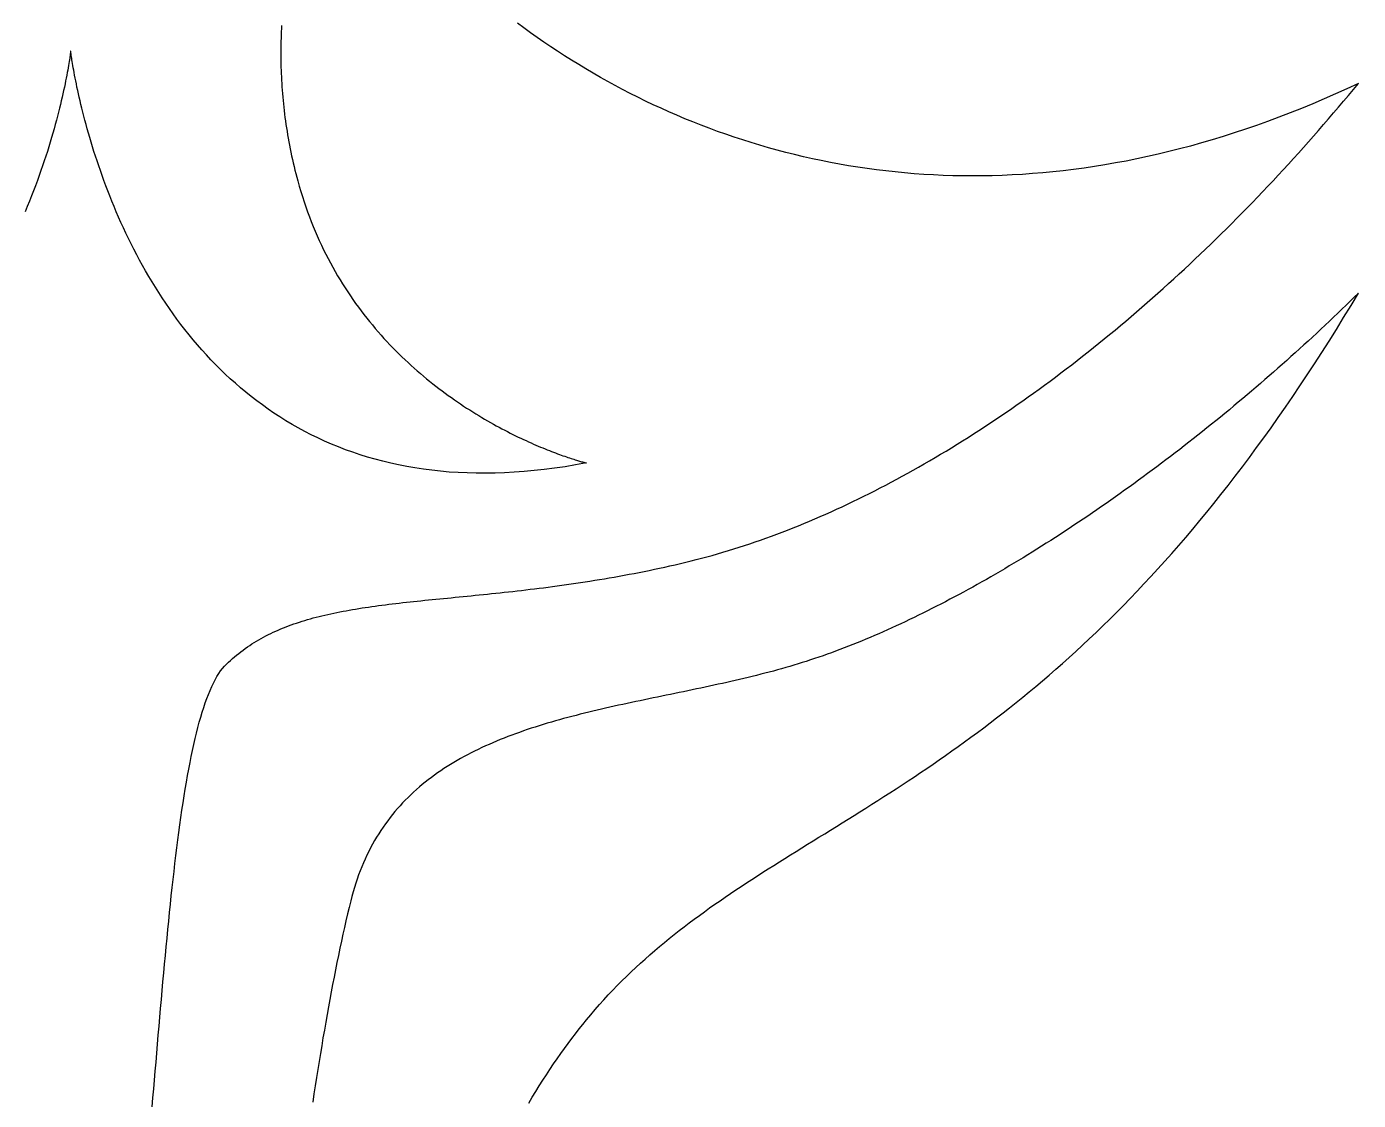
# Model space of a CAD drawing. Extents: x 5 to 105, y 2 to 136.
# Drawn here: x 54.73 to 63.17, y 46.99 to 53.8 of the extents above; entities that cross this region are included whole.
import ezdxf

# ---------------------------------------------------------------- set-up
doc = ezdxf.new("R2010")
doc.units = 0
doc.layers.get('0').update_dxf_attribs({"linetype": 'CONTINUOUS'})

msp = doc.modelspace()

# ---------------------------------------------------------------- linework, layer by layer
at = {"color": 7}
msp.add_lwpolyline([(63.1709, 52.1108), (63.1709, 52.1108)], close=True, dxfattribs=at)
for points in [[(56.3442, 53.8081, 0), (56.3431, 53.7883, 0), (56.3422, 53.7684, 0), (56.3414, 53.7484, 0), (56.3407, 53.7284, 0), (56.3401, 53.7082, 0), (56.3397, 53.688, 0), (56.3394, 53.6678, 0), (56.3392, 53.6474, 0), (56.3391, 53.627, 0), (56.3392, 53.6064, 0), (56.3394, 53.5859, 0), (56.3398, 53.5652, 0), (56.3403, 53.5445, 0), (56.3409, 53.5237, 0), (56.3417, 53.5028, 0), (56.3426, 53.4818, 0), (56.3437, 53.4608, 0), (56.3449, 53.4397, 0), (56.3463, 53.4185, 0), (56.3478, 53.3973, 0), (56.3495, 53.376, 0), (56.3513, 53.3546, 0), (56.3533, 53.3332, 0), (56.3555, 53.3117, 0), (56.3578, 53.2901, 0), (56.3602, 53.2685, 0), (56.3629, 53.2468, 0), (56.3657, 53.2251, 0), (56.3686, 53.2032, 0), (56.3718, 53.1814, 0), (56.3751, 53.1594, 0), (56.3786, 53.1374, 0), (56.3822, 53.1154, 0), (56.386, 53.0933, 0), (56.3901, 53.0711, 0), (56.3942, 53.0489, 0), (56.3986, 53.0266, 0), (56.4032, 53.0043, 0), (56.4079, 52.9819, 0), (56.4128, 52.9594, 0), (56.4179, 52.9369, 0), (56.4232, 52.9144, 0), (56.4287, 52.8918, 0), (56.4344, 52.8691, 0), (56.4403, 52.8464, 0), (56.4464, 52.8237, 0)], [(63.1707, 53.4406, 0), (63.098, 53.4067, 0), (63.0255, 53.3738, 0), (62.9532, 53.3421, 0), (62.8812, 53.3115, 0), (62.8095, 53.2819, 0), (62.738, 53.2534, 0), (62.6668, 53.226, 0), (62.5958, 53.1997, 0), (62.5251, 53.1743, 0), (62.4547, 53.1501, 0), (62.3845, 53.1268, 0), (62.3146, 53.1046, 0), (62.245, 53.0834, 0), (62.1756, 53.0632, 0), (62.1066, 53.0439, 0), (62.0378, 53.0257, 0), (61.9693, 53.0085, 0), (61.901, 52.9922, 0), (61.8331, 52.9768, 0), (61.7654, 52.9625, 0), (61.6981, 52.949, 0), (61.631, 52.9365, 0), (61.5642, 52.9249, 0), (61.4977, 52.9143, 0), (61.4315, 52.9045, 0), (61.3657, 52.8956, 0), (61.3001, 52.8877, 0), (61.2348, 52.8806, 0), (61.1698, 52.8743, 0), (61.1052, 52.869, 0), (61.0409, 52.8645, 0), (60.9768, 52.8608, 0), (60.9131, 52.858, 0), (60.8497, 52.856, 0), (60.7867, 52.8548, 0), (60.7239, 52.8544, 0), (60.6615, 52.8548, 0), (60.5994, 52.856, 0), (60.5377, 52.858, 0), (60.4763, 52.8608, 0), (60.4152, 52.8644, 0), (60.3544, 52.8687, 0), (60.294, 52.8737, 0), (60.234, 52.8795, 0), (60.1742, 52.886, 0), (60.1149, 52.8932, 0), (60.0558, 52.9012, 0), (59.9972, 52.9098, 0), (59.9389, 52.9192, 0), (59.8809, 52.9292, 0), (59.8233, 52.9399, 0), (59.766, 52.9513, 0), (59.7092, 52.9634, 0), (59.6527, 52.9761, 0), (59.5965, 52.9894, 0), (59.5407, 53.0034, 0), (59.4853, 53.018, 0), (59.4303, 53.0332, 0), (59.3756, 53.049, 0), (59.3214, 53.0654, 0), (59.2675, 53.0824, 0), (59.214, 53.1, 0), (59.1608, 53.1182, 0), (59.1081, 53.1369, 0), (59.0558, 53.1562, 0), (59.0038, 53.176, 0), (58.9522, 53.1964, 0), (58.9011, 53.2172, 0), (58.8503, 53.2387, 0), (58.8, 53.2606, 0), (58.75, 53.283, 0), (58.7005, 53.3059, 0), (58.6513, 53.3293, 0), (58.6026, 53.3532, 0), (58.5543, 53.3775, 0), (58.5064, 53.4023, 0), (58.4589, 53.4276, 0), (58.4118, 53.4533, 0), (58.3652, 53.4794, 0), (58.3189, 53.506, 0), (58.2731, 53.5329, 0), (58.2278, 53.5603, 0), (58.1828, 53.588, 0), (58.1383, 53.6162, 0), (58.0943, 53.6447, 0), (58.0507, 53.6736, 0), (58.0075, 53.7029, 0), (57.9647, 53.7325, 0), (57.9224, 53.7625, 0), (57.8806, 53.7927, 0), (57.8392, 53.8234, 0)], [(55.0069, 53.6462, 0), (55.0069, 53.6456, 0), (55.0066, 53.6439, 0), (55.0063, 53.641, 0), (55.0058, 53.637, 0), (55.0051, 53.6319, 0), (55.0042, 53.6257, 0), (55.0032, 53.6185, 0), (55.002, 53.6102, 0), (55.0006, 53.601, 0), (54.999, 53.5907, 0), (54.9972, 53.5794, 0), (54.9952, 53.5672, 0), (54.993, 53.5541, 0), (54.9905, 53.54, 0), (54.9879, 53.525, 0), (54.985, 53.5092, 0), (54.9818, 53.4925, 0), (54.9785, 53.475, 0), (54.9748, 53.4567, 0), (54.971, 53.4375, 0), (54.9668, 53.4176, 0), (54.9624, 53.3969, 0), (54.9577, 53.3755, 0), (54.9527, 53.3534, 0), (54.9474, 53.3306, 0), (54.9419, 53.3072, 0), (54.936, 53.283, 0), (54.9298, 53.2583, 0), (54.9233, 53.2329, 0), (54.9165, 53.2069, 0), (54.9094, 53.1804, 0), (54.9019, 53.1533, 0), (54.8941, 53.1256, 0), (54.8859, 53.0975, 0), (54.8774, 53.0689, 0), (54.8685, 53.0398, 0), (54.8593, 53.0102, 0), (54.8497, 52.9802, 0), (54.8397, 52.9498, 0), (54.8293, 52.919, 0), (54.8185, 52.8879, 0), (54.8074, 52.8563, 0), (54.7958, 52.8245, 0), (54.7838, 52.7924, 0), (54.7715, 52.7599, 0), (54.7586, 52.7272, 0), (54.7454, 52.6942, 0), (54.7317, 52.661, 0), (54.7176, 52.6276, 0)], [(58.2764, 51.0346, 0), (58.2084, 51.0222, 0), (58.1413, 51.0111, 0), (58.0752, 51.0014, 0), (58.0099, 50.993, 0), (57.9456, 50.9859, 0), (57.8822, 50.9801, 0), (57.8197, 50.9755, 0), (57.7581, 50.9722, 0), (57.6974, 50.9702, 0), (57.6375, 50.9693, 0), (57.5786, 50.9696, 0), (57.5205, 50.9711, 0), (57.4633, 50.9737, 0), (57.4069, 50.9774, 0), (57.3514, 50.9823, 0), (57.2967, 50.9882, 0), (57.2429, 50.9952, 0), (57.1899, 51.0032, 0), (57.1377, 51.0122, 0), (57.0864, 51.0223, 0), (57.0359, 51.0333, 0), (56.9861, 51.0453, 0), (56.9372, 51.0582, 0), (56.8891, 51.0721, 0), (56.8418, 51.0868, 0), (56.7952, 51.1024, 0), (56.7494, 51.1189, 0), (56.7044, 51.1363, 0), (56.6602, 51.1544, 0), (56.6167, 51.1734, 0), (56.574, 51.1931, 0), (56.532, 51.2136, 0), (56.4907, 51.2348, 0), (56.4502, 51.2568, 0), (56.4104, 51.2794, 0), (56.3713, 51.3027, 0), (56.333, 51.3267, 0), (56.2953, 51.3513, 0), (56.2584, 51.3766, 0), (56.2221, 51.4024, 0), (56.1865, 51.4288, 0), (56.1517, 51.4558, 0), (56.1174, 51.4833, 0), (56.0839, 51.5113, 0), (56.051, 51.5398, 0), (56.0188, 51.5688, 0), (55.9872, 51.5983, 0), (55.9563, 51.6282, 0), (55.926, 51.6585, 0), (55.8963, 51.6892, 0), (55.8673, 51.7202, 0), (55.8389, 51.7517, 0), (55.8111, 51.7834, 0), (55.7838, 51.8155, 0), (55.7572, 51.8479, 0), (55.7312, 51.8806, 0), (55.7058, 51.9135, 0), (55.681, 51.9466, 0), (55.6567, 51.98, 0), (55.633, 52.0135, 0), (55.6099, 52.0472, 0), (55.5873, 52.0811, 0), (55.5652, 52.1151, 0), (55.5437, 52.1492, 0), (55.5228, 52.1835, 0), (55.5023, 52.2178, 0), (55.4824, 52.2521, 0), (55.4631, 52.2865, 0), (55.4442, 52.3209, 0), (55.4258, 52.3552, 0), (55.4079, 52.3896, 0), (55.3906, 52.4239, 0), (55.3737, 52.4581, 0), (55.3572, 52.4923, 0), (55.3413, 52.5263, 0), (55.3258, 52.5602, 0), (55.3108, 52.594, 0), (55.2962, 52.6276, 0), (55.2821, 52.661, 0), (55.2684, 52.6942, 0), (55.2552, 52.7272, 0), (55.2424, 52.7599, 0), (55.23, 52.7923, 0), (55.218, 52.8245, 0), (55.2065, 52.8563, 0), (55.1953, 52.8878, 0), (55.1845, 52.919, 0), (55.1742, 52.9498, 0), (55.1642, 52.9802, 0), (55.1546, 53.0102, 0), (55.1453, 53.0397, 0), (55.1365, 53.0688, 0), (55.1279, 53.0975, 0), (55.1198, 53.1256, 0), (55.112, 53.1532, 0), (55.1045, 53.1803, 0), (55.0973, 53.2069, 0), (55.0905, 53.2329, 0), (55.084, 53.2582, 0), (55.0779, 53.283, 0), (55.072, 53.3071, 0), (55.0664, 53.3306, 0), (55.0611, 53.3534, 0), (55.0562, 53.3755, 0), (55.0515, 53.3969, 0), (55.047, 53.4176, 0), (55.0429, 53.4375, 0), (55.039, 53.4566, 0), (55.0354, 53.475, 0), (55.032, 53.4925, 0), (55.0289, 53.5092, 0), (55.026, 53.525, 0), (55.0233, 53.54, 0), (55.0209, 53.5541, 0), (55.0187, 53.5672, 0), (55.0167, 53.5794, 0), (55.0149, 53.5907, 0), (55.0133, 53.601, 0), (55.0119, 53.6102, 0), (55.0107, 53.6185, 0), (55.0096, 53.6257, 0), (55.0088, 53.6319, 0), (55.0081, 53.637, 0), (55.0076, 53.641, 0), (55.0072, 53.6439, 0), (55.007, 53.6456, 0), (55.0069, 53.6462, 0)], [(58.8729, 50.3972, 0), (58.9064, 50.4051, 0), (58.94, 50.4133, 0), (58.9736, 50.4218, 0), (59.0073, 50.4306, 0), (59.0411, 50.4397, 0), (59.0749, 50.449, 0), (59.1087, 50.4587, 0), (59.1426, 50.4686, 0), (59.1766, 50.4788, 0), (59.2105, 50.4893, 0), (59.2445, 50.5001, 0), (59.2786, 50.5111, 0), (59.3127, 50.5225, 0), (59.3468, 50.5341, 0), (59.381, 50.546, 0), (59.4152, 50.5582, 0), (59.4495, 50.5706, 0), (59.4837, 50.5834, 0), (59.5181, 50.5964, 0), (59.5524, 50.6096, 0), (59.5868, 50.6232, 0), (59.6212, 50.637, 0), (59.6556, 50.6511, 0), (59.6901, 50.6655, 0), (59.7246, 50.6801, 0), (59.7591, 50.6951, 0), (59.7936, 50.7102, 0), (59.8282, 50.7257, 0), (59.8627, 50.7414, 0), (59.8973, 50.7574, 0), (59.932, 50.7736, 0), (59.9666, 50.7901, 0), (60.0013, 50.8069, 0), (60.0359, 50.8239, 0), (60.0706, 50.8412, 0), (60.1053, 50.8588, 0), (60.14, 50.8766, 0), (60.1747, 50.8947, 0), (60.2095, 50.913, 0), (60.2442, 50.9316, 0), (60.279, 50.9505, 0), (60.3137, 50.9696, 0), (60.3485, 50.989, 0), (60.3832, 51.0086, 0), (60.418, 51.0284, 0), (60.4528, 51.0486, 0), (60.4875, 51.069, 0), (60.5223, 51.0896, 0), (60.5571, 51.1105, 0), (60.5918, 51.1316, 0), (60.6266, 51.153, 0), (60.6614, 51.1746, 0), (60.6961, 51.1965, 0), (60.7309, 51.2186, 0), (60.7656, 51.2409, 0), (60.8003, 51.2635, 0), (60.835, 51.2864, 0), (60.8697, 51.3095, 0), (60.9044, 51.3328, 0), (60.9391, 51.3564, 0), (60.9738, 51.3802, 0), (61.0084, 51.4043, 0), (61.0431, 51.4286, 0), (61.0777, 51.4531, 0), (61.1123, 51.4779, 0), (61.1468, 51.5029, 0), (61.1814, 51.5281, 0), (61.2159, 51.5536, 0), (61.2504, 51.5793, 0), (61.2849, 51.6052, 0), (61.3193, 51.6314, 0), (61.3537, 51.6578, 0), (61.3881, 51.6844, 0), (61.4225, 51.7113, 0), (61.4568, 51.7384, 0), (61.4911, 51.7657, 0), (61.5254, 51.7932, 0), (61.5596, 51.821, 0), (61.5938, 51.849, 0), (61.628, 51.8772, 0), (61.6621, 51.9056, 0), (61.6962, 51.9343, 0), (61.7302, 51.9632, 0), (61.7642, 51.9923, 0), (61.7982, 52.0216, 0), (61.8321, 52.0511, 0), (61.8659, 52.0809, 0), (61.8998, 52.1109, 0), (61.9335, 52.1411, 0), (61.9673, 52.1715, 0), (62.0009, 52.2021, 0), (62.0346, 52.233, 0), (62.0681, 52.264, 0), (62.1017, 52.2953, 0), (62.1351, 52.3268, 0), (62.1685, 52.3584, 0), (62.2019, 52.3903, 0), (62.2352, 52.4224, 0), (62.2684, 52.4548, 0), (62.3016, 52.4873, 0), (62.3347, 52.52, 0), (62.3678, 52.5529, 0), (62.4008, 52.5861, 0), (62.4337, 52.6194, 0), (62.4666, 52.653, 0), (62.4994, 52.6867, 0), (62.5321, 52.7207, 0), (62.5648, 52.7548, 0), (62.5973, 52.7892, 0), (62.6299, 52.8237, 0), (62.6623, 52.8584, 0), (62.6947, 52.8934, 0), (62.727, 52.9285, 0), (62.7592, 52.9639, 0), (62.7914, 52.9994, 0), (62.8234, 53.0351, 0), (62.8554, 53.071, 0), (62.8873, 53.1071, 0), (62.9191, 53.1434, 0), (62.9509, 53.1799, 0), (62.9826, 53.2166, 0), (63.0141, 53.2535, 0), (63.0456, 53.2905, 0), (63.077, 53.3277, 0), (63.1083, 53.3652, 0), (63.1396, 53.4028, 0), (63.1707, 53.4406, 0)], [(56.4464, 52.8237, 0), (56.4558, 52.7899, 0), (56.4656, 52.7565, 0), (56.4758, 52.7235, 0), (56.4863, 52.6909, 0), (56.4972, 52.6587, 0), (56.5085, 52.6269, 0), (56.5201, 52.5955, 0), (56.5321, 52.5645, 0), (56.5443, 52.5338, 0), (56.5569, 52.5036, 0), (56.5699, 52.4737, 0), (56.5831, 52.4442, 0), (56.5966, 52.4151, 0), (56.6105, 52.3864, 0), (56.6246, 52.358, 0), (56.639, 52.3301, 0), (56.6536, 52.3024, 0), (56.6686, 52.2752, 0), (56.6838, 52.2483, 0), (56.6992, 52.2218, 0), (56.7149, 52.1957, 0), (56.7309, 52.1699, 0), (56.747, 52.1445, 0), (56.7634, 52.1194, 0), (56.78, 52.0947, 0), (56.7968, 52.0703, 0), (56.8138, 52.0463, 0), (56.831, 52.0226, 0), (56.8484, 51.9993, 0), (56.866, 51.9763, 0), (56.8837, 51.9536, 0), (56.9016, 51.9313, 0), (56.9197, 51.9094, 0), (56.9379, 51.8877, 0), (56.9562, 51.8664, 0), (56.9747, 51.8454, 0), (56.9933, 51.8248, 0), (57.0121, 51.8045, 0), (57.0309, 51.7845, 0), (57.0499, 51.7648, 0), (57.0689, 51.7454, 0), (57.088, 51.7264, 0), (57.1073, 51.7076, 0), (57.1266, 51.6892, 0), (57.146, 51.6711, 0), (57.1654, 51.6533, 0), (57.1849, 51.6358, 0), (57.2044, 51.6186, 0), (57.224, 51.6017, 0), (57.2436, 51.5851, 0), (57.2632, 51.5688, 0), (57.2829, 51.5528, 0), (57.3026, 51.5371, 0), (57.3222, 51.5217, 0), (57.3419, 51.5066, 0), (57.3616, 51.4918, 0), (57.3812, 51.4772, 0), (57.4008, 51.4629, 0), (57.4204, 51.4489, 0), (57.4399, 51.4352, 0), (57.4594, 51.4218, 0), (57.4789, 51.4086, 0), (57.4982, 51.3957, 0), (57.5175, 51.3831, 0), (57.5368, 51.3707, 0), (57.5559, 51.3586, 0), (57.575, 51.3468, 0), (57.5939, 51.3352, 0), (57.6128, 51.3239, 0), (57.6315, 51.3128, 0), (57.6501, 51.302, 0), (57.6686, 51.2914, 0), (57.687, 51.2811, 0), (57.7052, 51.2711, 0), (57.7233, 51.2612, 0), (57.7412, 51.2517, 0), (57.7589, 51.2423, 0), (57.7765, 51.2332, 0), (57.7939, 51.2244, 0), (57.8111, 51.2158, 0), (57.8282, 51.2074, 0), (57.845, 51.1992, 0), (57.8616, 51.1913, 0), (57.878, 51.1836, 0), (57.8942, 51.1761, 0), (57.9101, 51.1688, 0), (57.9258, 51.1618, 0), (57.9413, 51.1549, 0), (57.9565, 51.1483, 0), (57.9714, 51.1419, 0), (57.9861, 51.1357, 0), (58.0005, 51.1297, 0), (58.0147, 51.124, 0), (58.0285, 51.1184, 0), (58.0421, 51.113, 0), (58.0553, 51.1078, 0), (58.0683, 51.1029, 0), (58.0809, 51.0981, 0), (58.0932, 51.0935, 0), (58.1052, 51.0891, 0), (58.1168, 51.0849, 0), (58.1281, 51.0809, 0), (58.139, 51.077, 0), (58.1496, 51.0734, 0), (58.1598, 51.0699, 0), (58.1696, 51.0666, 0), (58.1791, 51.0635, 0), (58.1881, 51.0605, 0), (58.1968, 51.0578, 0), (58.205, 51.0552, 0), (58.2129, 51.0527, 0), (58.2203, 51.0504, 0), (58.2273, 51.0483, 0), (58.2339, 51.0464, 0), (58.24, 51.0446, 0), (58.2457, 51.0429, 0), (58.2509, 51.0415, 0), (58.2556, 51.0401, 0), (58.2599, 51.0389, 0), (58.2637, 51.0379, 0), (58.2671, 51.037, 0), (58.2699, 51.0363, 0), (58.2722, 51.0356, 0), (58.2741, 51.0352, 0), (58.2754, 51.0348, 0), (58.2762, 51.0347, 0), (58.2764, 51.0346, 0)], [(58.2767, 47.5044, 0), (58.3041, 47.537, 0), (58.3316, 47.5691, 0), (58.3594, 47.6006, 0), (58.3874, 47.6316, 0), (58.4156, 47.6621, 0), (58.444, 47.6921, 0), (58.4727, 47.7217, 0), (58.5016, 47.7508, 0), (58.5307, 47.7795, 0), (58.56, 47.8077, 0), (58.5896, 47.8356, 0), (58.6193, 47.863, 0), (58.6493, 47.89, 0), (58.6795, 47.9167, 0), (58.7099, 47.943, 0), (58.7405, 47.969, 0), (58.7714, 47.9947, 0), (58.8024, 48.02, 0), (58.8336, 48.0451, 0), (58.8651, 48.0699, 0), (58.8967, 48.0944, 0), (58.9286, 48.1186, 0), (58.9606, 48.1426, 0), (58.9929, 48.1664, 0), (59.0254, 48.19, 0), (59.058, 48.2134, 0), (59.0909, 48.2366, 0), (59.124, 48.2596, 0), (59.1572, 48.2825, 0), (59.1907, 48.3052, 0), (59.2243, 48.3278, 0), (59.2581, 48.3503, 0), (59.2922, 48.3727, 0), (59.3264, 48.395, 0), (59.3608, 48.4173, 0), (59.3954, 48.4395, 0), (59.4301, 48.4617, 0), (59.4651, 48.4838, 0), (59.5002, 48.506, 0), (59.5356, 48.5281, 0), (59.5711, 48.5503, 0), (59.6068, 48.5725, 0), (59.6426, 48.5947, 0), (59.6787, 48.617, 0), (59.7149, 48.6394, 0), (59.7513, 48.6619, 0), (59.7879, 48.6845, 0), (59.8246, 48.7072, 0), (59.8615, 48.7301, 0), (59.8986, 48.753, 0), (59.9359, 48.7762, 0), (59.9733, 48.7995, 0), (60.0109, 48.8231, 0), (60.0486, 48.8468, 0), (60.0866, 48.8708, 0), (60.1246, 48.8949, 0), (60.1629, 48.9194, 0), (60.2013, 48.9441, 0), (60.2399, 48.9691, 0), (60.2786, 48.9944, 0), (60.3175, 49.0199, 0), (60.3565, 49.0459, 0), (60.3957, 49.0721, 0), (60.435, 49.0987, 0), (60.4745, 49.1257, 0), (60.5142, 49.153, 0), (60.554, 49.1807, 0), (60.5939, 49.2089, 0), (60.634, 49.2375, 0), (60.6743, 49.2665, 0), (60.7147, 49.2959, 0), (60.7552, 49.3258, 0), (60.7959, 49.3562, 0), (60.8367, 49.3871, 0), (60.8776, 49.4186, 0), (60.9187, 49.4505, 0), (60.96, 49.483, 0), (61.0013, 49.516, 0), (61.0428, 49.5496, 0), (61.0845, 49.5837, 0), (61.1262, 49.6185, 0), (61.1682, 49.6539, 0), (61.2102, 49.6899, 0), (61.2524, 49.7265, 0), (61.2946, 49.7638, 0), (61.3371, 49.8018, 0), (61.3796, 49.8404, 0), (61.4223, 49.8798, 0), (61.4651, 49.9198, 0), (61.508, 49.9606, 0), (61.551, 50.0021, 0), (61.5942, 50.0444, 0), (61.6375, 50.0874, 0), (61.6809, 50.1312, 0), (61.7244, 50.1759, 0), (61.768, 50.2213, 0), (61.8117, 50.2675, 0), (61.8556, 50.3146, 0), (61.8995, 50.3626, 0), (61.9436, 50.4114, 0), (61.9878, 50.4611, 0), (62.0321, 50.5117, 0), (62.0765, 50.5632, 0), (62.121, 50.6157, 0), (62.1656, 50.6691, 0), (62.2103, 50.7234, 0), (62.2551, 50.7787, 0), (62.3, 50.835, 0), (62.345, 50.8923, 0), (62.3901, 50.9506, 0), (62.4354, 51.0099, 0), (62.4807, 51.0703, 0), (62.526, 51.1317, 0), (62.5715, 51.1942, 0), (62.6171, 51.2578, 0), (62.6628, 51.3225, 0), (62.7086, 51.3883, 0), (62.7544, 51.4552, 0), (62.8003, 51.5233, 0), (62.8464, 51.5925, 0), (62.8925, 51.6629, 0), (62.9387, 51.7345, 0), (62.9849, 51.8073, 0), (63.0313, 51.8813, 0), (63.0777, 51.9566, 0), (63.1243, 52.033, 0), (63.1709, 52.1108, 0)], [(63.1709, 52.1108, 0), (63.1449, 52.0852, 0), (63.1188, 52.0597, 0), (63.0927, 52.0342, 0), (63.0664, 52.0089, 0), (63.04, 51.9835, 0), (63.0136, 51.9582, 0), (62.987, 51.933, 0), (62.9603, 51.9078, 0), (62.9336, 51.8827, 0), (62.9067, 51.8577, 0), (62.8798, 51.8327, 0), (62.8528, 51.8078, 0), (62.8256, 51.783, 0), (62.7984, 51.7582, 0), (62.7712, 51.7335, 0), (62.7438, 51.7089, 0), (62.7164, 51.6844, 0), (62.6888, 51.6599, 0), (62.6612, 51.6355, 0), (62.6336, 51.6112, 0), (62.6058, 51.5869, 0), (62.578, 51.5628, 0), (62.5501, 51.5387, 0), (62.5221, 51.5147, 0), (62.4941, 51.4908, 0), (62.466, 51.4669, 0), (62.4379, 51.4432, 0), (62.4097, 51.4196, 0), (62.3814, 51.396, 0), (62.3531, 51.3725, 0), (62.3247, 51.3491, 0), (62.2962, 51.3259, 0), (62.2677, 51.3027, 0), (62.2392, 51.2796, 0), (62.2106, 51.2566, 0), (62.1819, 51.2337, 0), (62.1532, 51.2109, 0), (62.1245, 51.1883, 0), (62.0957, 51.1657, 0), (62.0669, 51.1432, 0), (62.038, 51.1208, 0), (62.0091, 51.0986, 0), (61.9802, 51.0764, 0), (61.9512, 51.0544, 0), (61.9222, 51.0325, 0), (61.8932, 51.0107, 0), (61.8641, 50.989, 0), (61.835, 50.9674, 0), (61.8059, 50.9459, 0), (61.7768, 50.9246, 0), (61.7476, 50.9034, 0), (61.7184, 50.8823, 0), (61.6892, 50.8613, 0), (61.66, 50.8405, 0), (61.6308, 50.8198, 0), (61.6015, 50.7992, 0), (61.5722, 50.7787, 0), (61.543, 50.7584, 0), (61.5137, 50.7382, 0), (61.4844, 50.7181, 0), (61.4551, 50.6982, 0), (61.4258, 50.6784, 0), (61.3965, 50.6588, 0), (61.3672, 50.6393, 0), (61.3379, 50.6199, 0), (61.3086, 50.6007, 0), (61.2793, 50.5816, 0), (61.25, 50.5626, 0), (61.2207, 50.5438, 0), (61.1914, 50.5252, 0), (61.1621, 50.5067, 0), (61.1329, 50.4884, 0), (61.1036, 50.4702, 0), (61.0744, 50.4521, 0), (61.0452, 50.4343, 0), (61.016, 50.4165, 0), (60.9869, 50.399, 0), (60.9577, 50.3815, 0), (60.9286, 50.3643, 0), (60.8995, 50.3472, 0), (60.8704, 50.3303, 0), (60.8414, 50.3135, 0), (60.8124, 50.2969, 0), (60.7834, 50.2805, 0), (60.7545, 50.2643, 0), (60.7256, 50.2482, 0), (60.6967, 50.2323, 0), (60.6679, 50.2165, 0), (60.6391, 50.2009, 0), (60.6104, 50.1856, 0), (60.5817, 50.1703, 0), (60.5531, 50.1553, 0), (60.5245, 50.1405, 0), (60.4959, 50.1258, 0), (60.4674, 50.1113, 0), (60.439, 50.097, 0), (60.4106, 50.0829, 0), (60.3823, 50.0689, 0), (60.354, 50.0552, 0), (60.3258, 50.0417, 0), (60.2976, 50.0283, 0), (60.2695, 50.0151, 0), (60.2415, 50.0022, 0), (60.2136, 49.9894, 0), (60.1857, 49.9768, 0), (60.1578, 49.9644, 0), (60.1301, 49.9522, 0), (60.1024, 49.9403, 0), (60.0748, 49.9285, 0), (60.0473, 49.9169, 0), (60.0199, 49.9055, 0), (59.9925, 49.8944, 0), (59.9652, 49.8834, 0), (59.938, 49.8727, 0), (59.9109, 49.8622, 0), (59.8839, 49.8518, 0), (59.8569, 49.8417, 0), (59.8301, 49.8318, 0), (59.8033, 49.8222, 0), (59.7767, 49.8127, 0), (59.7501, 49.8035, 0), (59.7236, 49.7945, 0), (59.6973, 49.7857, 0), (59.671, 49.7771, 0), (59.6448, 49.7688, 0), (59.6188, 49.7607, 0), (59.5928, 49.7528, 0)], [(55.994, 49.7597, 0), (56.0067, 49.7717, 0), (56.0195, 49.7834, 0), (56.0325, 49.7949, 0), (56.0457, 49.8061, 0), (56.0589, 49.8171, 0), (56.0724, 49.8278, 0), (56.086, 49.8383, 0), (56.0997, 49.8486, 0), (56.1136, 49.8586, 0), (56.1276, 49.8683, 0), (56.1418, 49.8779, 0), (56.1561, 49.8872, 0), (56.1705, 49.8963, 0), (56.1852, 49.9051, 0), (56.1999, 49.9138, 0), (56.2149, 49.9222, 0), (56.2299, 49.9304, 0), (56.2451, 49.9385, 0), (56.2605, 49.9463, 0), (56.276, 49.9539, 0), (56.2917, 49.9613, 0), (56.3075, 49.9686, 0), (56.3235, 49.9756, 0), (56.3396, 49.9825, 0), (56.3559, 49.9892, 0), (56.3723, 49.9957, 0), (56.3889, 50.002, 0), (56.4057, 50.0082, 0), (56.4226, 50.0142, 0), (56.4396, 50.0201, 0), (56.4568, 50.0257, 0), (56.4742, 50.0313, 0), (56.4917, 50.0367, 0), (56.5093, 50.0419, 0), (56.5272, 50.047, 0), (56.5451, 50.052, 0), (56.5633, 50.0568, 0), (56.5816, 50.0615, 0), (56.6, 50.066, 0), (56.6186, 50.0705, 0), (56.6374, 50.0748, 0), (56.6563, 50.079, 0), (56.6754, 50.0831, 0), (56.6946, 50.087, 0), (56.714, 50.0909, 0), (56.7336, 50.0947, 0), (56.7533, 50.0983, 0), (56.7732, 50.1019, 0), (56.7932, 50.1054, 0), (56.8134, 50.1088, 0), (56.8337, 50.1121, 0), (56.8542, 50.1153, 0), (56.8749, 50.1185, 0), (56.8958, 50.1215, 0), (56.9168, 50.1246, 0), (56.9379, 50.1275, 0), (56.9592, 50.1304, 0), (56.9807, 50.1332, 0), (57.0024, 50.136, 0), (57.0242, 50.1387, 0), (57.0461, 50.1414, 0), (57.0683, 50.144, 0), (57.0906, 50.1466, 0), (57.1131, 50.1491, 0), (57.1357, 50.1516, 0), (57.1585, 50.1541, 0), (57.1814, 50.1566, 0), (57.2046, 50.159, 0), (57.2279, 50.1615, 0), (57.2513, 50.1639, 0), (57.2749, 50.1663, 0), (57.2987, 50.1687, 0), (57.3227, 50.1711, 0), (57.3468, 50.1734, 0), (57.3711, 50.1758, 0), (57.3956, 50.1782, 0), (57.4202, 50.1807, 0), (57.445, 50.1831, 0), (57.47, 50.1855, 0), (57.4951, 50.188, 0), (57.5204, 50.1905, 0), (57.5459, 50.193, 0), (57.5715, 50.1956, 0), (57.5973, 50.1982, 0), (57.6233, 50.2008, 0), (57.6495, 50.2035, 0), (57.6758, 50.2062, 0), (57.7023, 50.209, 0), (57.729, 50.2119, 0), (57.7558, 50.2147, 0), (57.7828, 50.2177, 0), (57.81, 50.2207, 0), (57.8374, 50.2238, 0), (57.8649, 50.227, 0), (57.8926, 50.2303, 0), (57.9205, 50.2336, 0), (57.9486, 50.237, 0), (57.9768, 50.2405, 0), (58.0052, 50.2441, 0), (58.0338, 50.2478, 0), (58.0626, 50.2516, 0), (58.0915, 50.2555, 0), (58.1206, 50.2595, 0), (58.1499, 50.2636, 0), (58.1794, 50.2678, 0), (58.209, 50.2722, 0), (58.2388, 50.2766, 0), (58.2688, 50.2812, 0), (58.299, 50.2859, 0), (58.3293, 50.2908, 0), (58.3599, 50.2958, 0), (58.3906, 50.3009, 0), (58.4215, 50.3062, 0), (58.4525, 50.3116, 0), (58.4838, 50.3172, 0), (58.5152, 50.3229, 0), (58.5468, 50.3288, 0), (58.5786, 50.3349, 0), (58.6106, 50.3411, 0), (58.6427, 50.3475, 0), (58.675, 50.354, 0), (58.7075, 50.3607, 0), (58.7402, 50.3677, 0), (58.7731, 50.3748, 0), (58.8062, 50.382, 0), (58.8394, 50.3895, 0), (58.8729, 50.3972, 0)], [(55.524, 46.9526, 0), (55.5289, 47.0092, 0), (55.5337, 47.0659, 0), (55.5386, 47.1227, 0), (55.5434, 47.1795, 0), (55.5482, 47.2364, 0), (55.5531, 47.2933, 0), (55.5579, 47.3502, 0), (55.5627, 47.407, 0), (55.5676, 47.4638, 0), (55.5725, 47.5205, 0), (55.5774, 47.577, 0), (55.5823, 47.6334, 0), (55.5872, 47.6897, 0), (55.5922, 47.7457, 0), (55.5973, 47.8016, 0), (55.6023, 47.8571, 0), (55.6074, 47.9125, 0), (55.6126, 47.9675, 0), (55.6178, 48.0222, 0), (55.6231, 48.0766, 0), (55.6285, 48.1305, 0), (55.6339, 48.1841, 0), (55.6394, 48.2373, 0), (55.6449, 48.2901, 0), (55.6506, 48.3423, 0), (55.6563, 48.3941, 0), (55.6622, 48.4453, 0), (55.6681, 48.4961, 0), (55.6741, 48.5462, 0), (55.6803, 48.5957, 0), (55.6865, 48.6447, 0), (55.6928, 48.6929, 0), (55.6993, 48.7405, 0), (55.7059, 48.7875, 0), (55.7126, 48.8336, 0), (55.7195, 48.8791, 0), (55.7264, 48.9238, 0), (55.7335, 48.9676, 0), (55.7408, 49.0107, 0), (55.7482, 49.0529, 0), (55.7558, 49.0942, 0), (55.7635, 49.1347, 0), (55.7714, 49.1742, 0), (55.7794, 49.2128, 0), (55.7876, 49.2504, 0), (55.796, 49.287, 0), (55.8046, 49.3226, 0), (55.8133, 49.3571, 0), (55.8222, 49.3906, 0), (55.8314, 49.4229, 0), (55.8407, 49.4542, 0), (55.8502, 49.4843, 0), (55.8599, 49.5132, 0), (55.8698, 49.5409, 0), (55.88, 49.5674, 0), (55.8903, 49.5927, 0), (55.9009, 49.6167, 0), (55.9117, 49.6393, 0), (55.9227, 49.6607, 0), (55.934, 49.6807, 0), (55.9455, 49.6993, 0), (55.9572, 49.7166, 0), (55.9692, 49.7324, 0), (55.9815, 49.7468, 0), (55.994, 49.7597, 0)], [(59.5928, 49.7528, 0), (59.5668, 49.7451, 0), (59.5408, 49.7375, 0), (59.5146, 49.7301, 0), (59.4883, 49.7228, 0), (59.4619, 49.7156, 0), (59.4354, 49.7085, 0), (59.4088, 49.7016, 0), (59.3822, 49.6948, 0), (59.3554, 49.688, 0), (59.3286, 49.6814, 0), (59.3017, 49.6748, 0), (59.2747, 49.6684, 0), (59.2476, 49.662, 0), (59.2205, 49.6557, 0), (59.1934, 49.6495, 0), (59.1661, 49.6434, 0), (59.1389, 49.6373, 0), (59.1116, 49.6313, 0), (59.0842, 49.6253, 0), (59.0568, 49.6194, 0), (59.0294, 49.6136, 0), (59.0019, 49.6077, 0), (58.9744, 49.6019, 0), (58.9469, 49.5962, 0), (58.9194, 49.5904, 0), (58.8918, 49.5847, 0), (58.8643, 49.579, 0), (58.8367, 49.5734, 0), (58.8092, 49.5677, 0), (58.7816, 49.562, 0), (58.7541, 49.5563, 0), (58.7266, 49.5506, 0), (58.699, 49.545, 0), (58.6716, 49.5392, 0), (58.6441, 49.5335, 0), (58.6166, 49.5277, 0), (58.5892, 49.5219, 0), (58.5619, 49.5161, 0), (58.5345, 49.5102, 0), (58.5073, 49.5043, 0), (58.48, 49.4983, 0), (58.4529, 49.4923, 0), (58.4257, 49.4862, 0), (58.3987, 49.4801, 0), (58.3717, 49.4738, 0), (58.3448, 49.4675, 0), (58.3179, 49.4611, 0), (58.2912, 49.4547, 0), (58.2645, 49.4481, 0), (58.2379, 49.4414, 0), (58.2114, 49.4347, 0), (58.185, 49.4278, 0), (58.1586, 49.4209, 0), (58.1324, 49.4138, 0), (58.1063, 49.4066, 0), (58.0804, 49.3992, 0), (58.0545, 49.3918, 0), (58.0287, 49.3842, 0), (58.0031, 49.3765, 0), (57.9776, 49.3686, 0), (57.9523, 49.3605, 0), (57.927, 49.3524, 0), (57.902, 49.344, 0), (57.877, 49.3355, 0), (57.8522, 49.3269, 0), (57.8276, 49.318, 0), (57.8031, 49.309, 0), (57.7788, 49.2998, 0), (57.7547, 49.2904, 0), (57.7307, 49.2808, 0), (57.7069, 49.271, 0), (57.6833, 49.2611, 0), (57.6599, 49.2509, 0), (57.6366, 49.2405, 0), (57.6136, 49.2299, 0), (57.5907, 49.219, 0), (57.568, 49.2079, 0), (57.5456, 49.1966, 0), (57.5233, 49.1851, 0), (57.5013, 49.1733, 0), (57.4795, 49.1613, 0), (57.4579, 49.149, 0), (57.4365, 49.1365, 0), (57.4154, 49.1237, 0), (57.3945, 49.1107, 0), (57.3738, 49.0974, 0), (57.3533, 49.0838, 0), (57.3332, 49.0699, 0), (57.3132, 49.0557, 0), (57.2936, 49.0413, 0), (57.2741, 49.0265, 0), (57.255, 49.0115, 0), (57.2361, 48.9961, 0), (57.2175, 48.9805, 0), (57.1991, 48.9645, 0), (57.1811, 48.9482, 0), (57.1633, 48.9316, 0), (57.1458, 48.9146, 0), (57.1286, 48.8973, 0), (57.1117, 48.8797, 0), (57.0951, 48.8618, 0), (57.0788, 48.8435, 0), (57.0628, 48.8248, 0), (57.0471, 48.8058, 0), (57.0317, 48.7864, 0), (57.0167, 48.7667, 0), (57.002, 48.7465, 0), (56.9876, 48.726, 0), (56.9735, 48.7052, 0), (56.9598, 48.6839, 0), (56.9464, 48.6622, 0), (56.9334, 48.6402, 0), (56.9207, 48.6177, 0), (56.9084, 48.5949, 0), (56.8965, 48.5716, 0), (56.8849, 48.5479, 0), (56.8736, 48.5238, 0), (56.8628, 48.4992, 0), (56.8523, 48.4743, 0), (56.8422, 48.4489, 0), (56.8325, 48.423, 0), (56.8231, 48.3967, 0), (56.8142, 48.37, 0), (56.8056, 48.3428, 0), (56.7975, 48.3152, 0), (56.7897, 48.287, 0), (56.7824, 48.2584, 0)], [(56.7824, 48.2584, 0), (56.7723, 48.2172, 0), (56.7624, 48.1753, 0), (56.7525, 48.133, 0), (56.7427, 48.09, 0), (56.733, 48.0466, 0), (56.7234, 48.0026, 0), (56.7139, 47.9582, 0), (56.7045, 47.9132, 0), (56.6952, 47.8678, 0), (56.6859, 47.8219, 0), (56.6768, 47.7756, 0), (56.6677, 47.7288, 0), (56.6588, 47.6816, 0), (56.6499, 47.634, 0), (56.6411, 47.586, 0), (56.6324, 47.5376, 0), (56.6238, 47.4888, 0), (56.6152, 47.4397, 0), (56.6067, 47.3902, 0), (56.5983, 47.3404, 0), (56.59, 47.2903, 0), (56.5818, 47.2398, 0), (56.5736, 47.1891, 0), (56.5656, 47.138, 0), (56.5576, 47.0867, 0), (56.5496, 47.0352, 0), (56.5418, 46.9833, 0)], [(57.9111, 46.9765, 0), (57.9333, 47.0133, 0), (57.9557, 47.0497, 0), (57.9781, 47.0857, 0), (58.0005, 47.1211, 0), (58.0231, 47.1561, 0), (58.0458, 47.1905, 0), (58.0685, 47.2244, 0), (58.0913, 47.2578, 0), (58.1142, 47.2907, 0), (58.1372, 47.3229, 0), (58.1602, 47.3547, 0), (58.1834, 47.3858, 0), (58.2066, 47.4164, 0), (58.2299, 47.4463, 0), (58.2533, 47.4757, 0), (58.2767, 47.5044, 0)]]:
    msp.add_polyline3d(points, dxfattribs=at)

doc.saveas('drawing.dxf')
